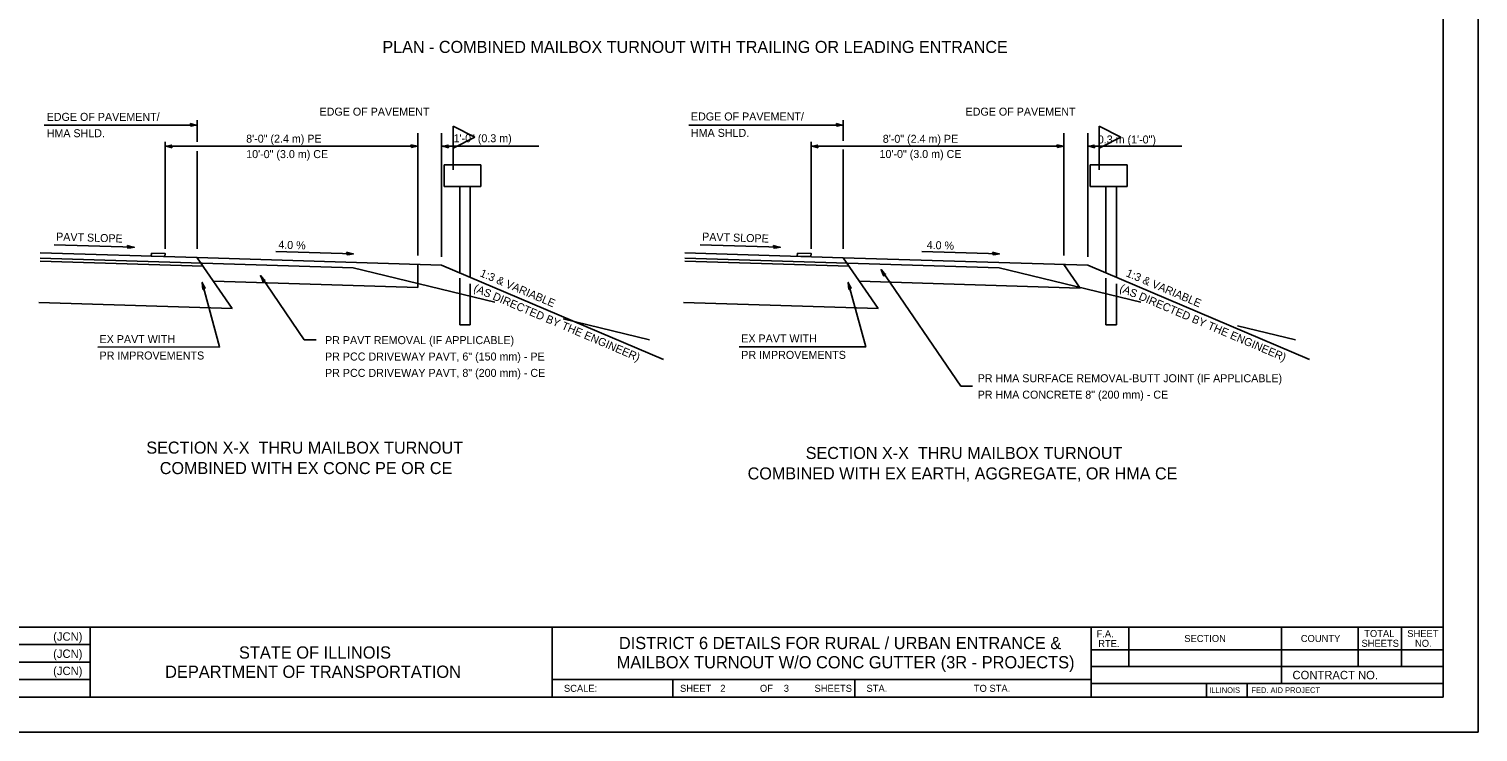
# Model space of a CAD drawing. Extents: x 69745 to 71785, y 66535 to 66975.
# Drawn here: x 70691.1 to 71105, y 66534.8 to 66735.9 of the extents above; entities that cross this region are included whole.
import ezdxf

# ---------------------------------------------------------------- set-up
doc = ezdxf.new("R2010")
doc.units = 0
for name, color, linetype in [('Alignment_PR_50 Scale Notation', 7, 'Continuous'), ('Design_PR_EOP', 7, 'Continuous'), ('Design_PR_PMK Symbols', 7, 'Continuous'), ('Design_PR_Roadway Dimensions', 7, 'Continuous'), ('Design_PR_Roadway Notes', 7, 'Continuous'), ('Design_PR_Sidewalk', 7, 'Continuous'), ('Level 48', 7, 'Continuous'), ('Sheets_50 Reference Boundary', 7, 'Continuous'), ('Sheets_General Details', 7, 'Continuous'), ('Sheets_Printer Plotting Border', 7, 'Continuous'), ('Topo_EOP', 7, 'Continuous'), ('Topo_Mailbox', 7, 'Continuous'), ('XSC_Exist Ground', 7, 'Continuous')]:
    doc.layers.add(name, color=color, linetype=linetype)

msp = doc.modelspace()

# ---------------------------------------------------------------- linework, layer by layer
at = {"layer": 'Design_PR_EOP'}
for p, q in [((70694.23, 66669.5), (70740.8, 66668.08)), ((70694.3, 66671.86), (70739.14, 66670.5)), ((70749.13, 66655.96), (70739.14, 66670.49)), ((70878.39, 66669.51), (70925.36, 66668.08)), ((70878.46, 66671.87), (70923.7, 66670.49)), ((70933.7, 66655.96), (70923.7, 66670.49)), ((70693.87, 66657.65), (70749.13, 66655.96)), ((70878.03, 66657.66), (70933.7, 66655.96))]:
    msp.add_line(p, q, dxfattribs=at)
at = {"layer": 'Design_PR_PMK Symbols'}
for points in [[(70726.03, 66671.82), (70729.94, 66671.7), (70729.91, 66670.78), (70726, 66670.9)], [(70910.59, 66671.82), (70914.5, 66671.7), (70914.47, 66670.78), (70910.56, 66670.9)]]:
    msp.add_lwpolyline(points, close=True, dxfattribs=at)
at = {"layer": 'Design_PR_Roadway Dimensions'}
for p, q in [((70802.15, 66671.07), (70802.15, 66706.05)), ((70986.71, 66671.07), (70986.71, 66706.05)), ((70993.53, 66670.69), (70993.53, 66706.05)), ((70729.94, 66673.01), (70729.94, 66703.57)), ((70802.15, 66702.34), (70729.94, 66702.34)), ((70836.73, 66702.34), (70808.96, 66702.34)), ((70914.5, 66673.01), (70914.5, 66703.57)), ((70986.71, 66702.34), (70914.5, 66702.34)), ((71020.44, 66702.34), (70993.53, 66702.34)), ((70761.58, 66672.23), (70783.76, 66671.56))]:
    msp.add_line(p, q, dxfattribs=at)
for points in [[(70731.94, 66701.92), (70731.77, 66702.3), (70731.71, 66702.67), (70730.94, 66702.51), (70729.94, 66702.34), (70731, 66702.14)], [(70800.15, 66702.75), (70800.31, 66702.37), (70800.38, 66702), (70801.15, 66702.16), (70802.15, 66702.34), (70801.08, 66702.53)], [(70810.96, 66701.92), (70810.8, 66702.3), (70810.74, 66702.67), (70809.96, 66702.51), (70808.96, 66702.34), (70810.03, 66702.14)], [(70916.5, 66701.92), (70916.34, 66702.3), (70916.27, 66702.67), (70915.5, 66702.51), (70914.5, 66702.34), (70915.57, 66702.14)], [(70984.71, 66702.75), (70984.88, 66702.37), (70984.94, 66702), (70985.71, 66702.16), (70986.71, 66702.34), (70985.65, 66702.53)], [(70995.53, 66701.92), (70995.36, 66702.3), (70995.3, 66702.67), (70994.53, 66702.51), (70993.53, 66702.34), (70994.59, 66702.14)], [(70781.77, 66672.04), (70781.93, 66671.65), (70781.98, 66671.28), (70782.76, 66671.41), (70783.76, 66671.56), (70782.7, 66671.78)]]:
    msp.add_lwpolyline(points, close=True, dxfattribs=at)
at = {"layer": 'Design_PR_Roadway Notes'}
for p, q in [((70739.14, 66708.42), (70695.42, 66708.42)), ((70739.14, 66703.58), (70739.14, 66709.81)), ((70808.96, 66670.69), (70808.96, 66706.05)), ((70923.7, 66708.42), (70879.58, 66708.42)), ((70923.7, 66703.9), (70923.7, 66709.81)), ((70739.14, 66673.01), (70739.14, 66700.96)), ((70923.7, 66673.01), (70923.7, 66701.38)), ((70698.28, 66674.16), (70721.14, 66673.47)), ((70882.84, 66674.16), (70905.7, 66673.47)), ((70946.14, 66672.23), (70968.32, 66671.56))]:
    msp.add_line(p, q, dxfattribs=at)
for points in [[(70737.14, 66708.83), (70737.3, 66708.45), (70737.36, 66708.08), (70738.14, 66708.24), (70739.14, 66708.42), (70738.07, 66708.61)], [(70921.7, 66708.83), (70921.86, 66708.45), (70921.92, 66708.08), (70922.7, 66708.24), (70923.7, 66708.42), (70922.63, 66708.61)], [(70719.15, 66673.95), (70719.3, 66673.56), (70719.35, 66673.19), (70720.13, 66673.32), (70721.14, 66673.47), (70720.08, 66673.69)], [(70903.71, 66673.95), (70903.86, 66673.56), (70903.92, 66673.19), (70904.69, 66673.32), (70905.7, 66673.47), (70904.64, 66673.69)], [(70966.34, 66672.04), (70966.49, 66671.65), (70966.54, 66671.28), (70967.32, 66671.41), (70968.32, 66671.56), (70967.26, 66671.78)], [(70757.99, 66663.48), (70758.22, 66663.83), (70758.49, 66664.09), (70757.92, 66664.64), (70757.21, 66665.36), (70757.65, 66664.37)], [(70935.29, 66665.2), (70935.52, 66665.55), (70935.79, 66665.81), (70935.22, 66666.35), (70934.51, 66667.08), (70934.95, 66666.09)], [(70740.7, 66661.36), (70741.03, 66661.62), (70741.37, 66661.78), (70741.01, 66662.48), (70740.58, 66663.4), (70740.67, 66662.32)], [(70925.26, 66661.36), (70925.59, 66661.62), (70925.93, 66661.78), (70925.57, 66662.48), (70925.14, 66663.4), (70925.23, 66662.32)]]:
    msp.add_lwpolyline(points, close=True, dxfattribs=at)
for points in [[(70773.08, 66647.02), (70769.73, 66647.02), (70757.21, 66665.36)], [(70960.64, 66633.71), (70957.29, 66633.71), (70934.51, 66667.08)], [(70710.75, 66644.94), (70745.54, 66644.97), (70740.58, 66663.4)], [(70893.97, 66645.01), (70930.11, 66644.97), (70925.14, 66663.4)]]:
    msp.add_lwpolyline(points, dxfattribs=at)
at = {"layer": 'Design_PR_Sidewalk'}
for p, q in [((70739.14, 66670.5), (70808.96, 66668.37)), ((70923.7, 66670.49), (70993.53, 66668.37)), ((70802.15, 66668.57), (70802.15, 66661.96)), ((70991.36, 66661.81), (70986.71, 66668.57)), ((70743.79, 66663.73), (70802.15, 66661.96)), ((70928.35, 66663.73), (70991.36, 66661.81))]:
    msp.add_line(p, q, dxfattribs=at)
at = {"layer": 'Level 48'}
msp.add_lwpolyline([(70425.03, 66974.85), (71105.03, 66974.85), (71105.03, 66534.85), (70425.03, 66534.85)], close=True, dxfattribs=at)
at = {"layer": 'Sheets_50 Reference Boundary'}
msp.add_lwpolyline([(70465.03, 66964.85), (71095.03, 66964.85), (71095.03, 66564.85), (70465.03, 66564.85)], close=True, dxfattribs=at)
at = {"layer": 'Sheets_General Details'}
for p, q in [((71105.03, 66534.85), (71105.03, 66974.85)), ((70465.03, 66564.85), (71095.03, 66564.85)), ((70708.52, 66564.85), (70708.52, 66544.85)), ((70840.52, 66564.85), (70840.52, 66544.85)), ((70994.52, 66564.85), (70994.52, 66544.85)), ((71005.32, 66564.85), (71005.32, 66553.55)), ((71048.92, 66564.85), (71048.92, 66548.75)), ((71070.76, 66564.85), (71070.76, 66553.55)), ((71083.18, 66564.85), (71083.18, 66553.55)), ((70524.52, 66559.85), (70708.52, 66559.85)), ((70994.52, 66558.35), (71095.03, 66558.35)), ((70524.52, 66554.85), (70708.52, 66554.85)), ((70994.52, 66553.55), (71095.03, 66553.55)), ((70524.52, 66549.85), (70708.52, 66549.85)), ((70840.52, 66549.85), (70994.52, 66549.85)), ((70875.03, 66549.85), (70875.03, 66544.85)), ((70927.03, 66549.85), (70927.03, 66544.85)), ((70994.52, 66548.75), (71095.03, 66548.75)), ((71027.46, 66548.75), (71027.46, 66544.85)), ((71039.06, 66548.75), (71039.06, 66544.85)), ((71105.03, 66534.85), (70425.03, 66534.85))]:
    msp.add_line(p, q, dxfattribs=at)
msp.add_lwpolyline([(70465.03, 66964.85), (71095.03, 66964.85), (71095.03, 66544.85), (70465.03, 66544.85)], close=True, dxfattribs=at)
at = {"layer": 'Sheets_Printer Plotting Border'}
msp.add_lwpolyline([(70425.03, 66534.85), (71105.03, 66534.85), (71105.03, 66974.85), (70425.03, 66974.85)], close=True, dxfattribs=at)
at = {"layer": 'Topo_EOP'}
for p, q in [((70694.26, 66670.33), (70783.68, 66667.61)), ((70878.42, 66670.34), (70968.24, 66667.61)), ((70783.68, 66667.61), (70824.15, 66657.74)), ((70968.24, 66667.61), (71008.71, 66657.74)), ((70843.72, 66652.98), (70868.33, 66646.98)), ((71036.31, 66651.02), (71052.89, 66646.98))]:
    msp.add_line(p, q, dxfattribs=at)
at = {"layer": 'Topo_Mailbox'}
for p, q in [((70812.23, 66695.58), (70812.23, 66708.08)), ((70812.23, 66708.08), (70818.48, 66704.95)), ((70996.79, 66695.58), (70996.79, 66708.08)), ((70996.79, 66708.08), (71003.04, 66704.95)), ((70818.48, 66704.95), (70812.23, 66701.83)), ((71003.04, 66704.95), (70996.79, 66701.83)), ((70809.65, 66690.88), (70809.65, 66697.02)), ((70820.2, 66697.02), (70809.65, 66697.02)), ((70820.2, 66690.88), (70820.2, 66697.02)), ((70994.21, 66690.88), (70994.21, 66697.02)), ((71004.77, 66697.02), (70994.21, 66697.02)), ((71004.77, 66690.88), (71004.77, 66697.02)), ((70820.2, 66690.88), (70809.65, 66690.88)), ((70814.15, 66666.16), (70814.15, 66690.88)), ((70817.15, 66664.88), (70817.15, 66690.88)), ((71004.77, 66690.88), (70994.21, 66690.88)), ((70998.71, 66666.16), (70998.71, 66690.88)), ((71001.71, 66664.88), (71001.71, 66690.88)), ((70814.15, 66651.29), (70814.15, 66664.59)), ((70998.71, 66651.29), (70998.71, 66664.59)), ((70817.15, 66651.29), (70817.15, 66663.05)), ((71001.71, 66651.29), (71001.71, 66663.05)), ((70817.15, 66651.29), (70814.15, 66651.29)), ((71001.71, 66651.29), (70998.71, 66651.29))]:
    msp.add_line(p, q, dxfattribs=at)
at = {"layer": 'XSC_Exist Ground'}
for p, q in [((70808.96, 66668.37), (70872.37, 66641.38)), ((70993.53, 66668.37), (71056.93, 66641.38))]:
    msp.add_line(p, q, dxfattribs=at)

# ---------------------------------------------------------------- texts
at = {"layer": 'Alignment_PR_50 Scale Notation'}
for s, p in [('PLAN - COMBINED MAILBOX TURNOUT WITH TRAILING OR LEADING ENTRANCE', (70792.03, 66729.03)), ('SECTION X-X  THRU MAILBOX TURNOUT', (70724.6, 66614.45)), ('COMBINED WITH EX CONC PE OR CE', (70728.44, 66608.6))]:
    msp.add_text(s, height=3.45, dxfattribs=at).set_placement(p)
at = {"layer": 'Design_PR_Roadway Dimensions'}
for s, p in [('8\'-0" (2.4 m) PE', (70753.12, 66703.37)), ('1\'-0" (0.3 m)', (70812.36, 66703.49)), (' 8\'-0" (2.4 m) PE', (70934.14, 66703.33)), ('0.3 m (1\'-0")', (70996.41, 66703.14)), ('10\'-0" (3.0 m) CE', (70753.12, 66698.96)), ('10\'-0" (3.0 m) CE', (70934.05, 66698.99))]:
    msp.add_text(s, height=2.286, dxfattribs=at).set_placement(p)
at = {"layer": 'Design_PR_Roadway Notes'}
for s, p in [('EDGE OF PAVEMENT/', (70696.13, 66709.61)), ('EDGE OF PAVEMENT', (70774.08, 66711.1)), ('EDGE OF PAVEMENT/', (70880.18, 66709.72)), ('EDGE OF PAVEMENT', (70958.64, 66711.1)), ('HMA SHLD.', (70696.13, 66704.93)), ('HMA SHLD.', (70880.18, 66705.03)), ('EX PAVT WITH', (70711.23, 66646.06)), ('PR PAVT REMOVAL (IF APPLICABLE)', (70775.65, 66645.77)), ('EX PAVT WITH', (70894.56, 66646.24)), ('PR IMPROVEMENTS', (70894.56, 66641.55)), ('PR IMPROVEMENTS', (70711.23, 66641.37)), ('PR PCC DRIVEWAY PAVT, 6" (150 mm) - PE', (70775.65, 66641.08)), ('PR PCC DRIVEWAY PAVT, 8" (200 mm) - CE', (70775.65, 66636.4)), ('PR HMA SURFACE REMOVAL-BUTT JOINT (IF APPLICABLE)', (70962.1, 66634.87)), ('PR HMA CONCRETE 8" (200 mm) - CE', (70962.1, 66630.18))]:
    msp.add_text(s, height=2.286, dxfattribs=at).set_placement(p)
for s, rotation, p in [('PAVT SLOPE', 358.2074, (70698.79, 66675.39)), ('PAVT SLOPE', 358.2074, (70883.36, 66675.39)), ('4.0 %', 358.2074, (70762.27, 66673.09)), ('4.0 %', 358.2074, (70947.5, 66673.01)), ('1:3 & VARIABLE', 336.8651, (70819.71, 66665.24)), ('1:3 & VARIABLE', 336.8651, (71004.28, 66665.24)), ('(AS DIRECTED BY THE ENGINEER)', 336.8651, (70817.87, 66660.94)), ('(AS DIRECTED BY THE ENGINEER)', 336.8651, (71002.44, 66660.94))]:
    msp.add_text(s, height=2.286, rotation=rotation, dxfattribs=at).set_placement(p)
at = {"layer": 'Sheets_General Details'}
for s, height, p in [('SECTION X-X  THRU MAILBOX TURNOUT', 3.45, (70912.97, 66612.92)), ('COMBINED WITH EX EARTH, AGGREGATE, OR HMA CE', 3.45, (70896.38, 66607.07)), ('(JCN)', 2.4, (70697.97, 66560.97)), ('DISTRICT 6 DETAILS FOR RURAL / URBAN ENTRANCE & ', 3.5, (70859.59, 66558.56)), ('F.A.  ', 2, (70996.06, 66561.95)), ('RTE.', 2, (70996.53, 66559.15)), ('SECTION', 2, (71021.12, 66560.6)), ('COUNTY', 2, (71054.41, 66560.6)), ('SHEETS', 2, (71071.74, 66559.22)), ('TOTAL', 2, (71072.53, 66562.02)), ('SHEET', 2, (71084.82, 66562.02)), ('NO.', 2, (71087.03, 66559.22)), ('(JCN)', 2.4, (70697.97, 66556.05)), ('STATE OF ILLINOIS', 3.5, (70751.06, 66555.85)), ('(JCN)', 2.4, (70697.97, 66551.14)), ('DEPARTMENT OF TRANSPORTATION', 3.5, (70729.96, 66550.35)), ('MAILBOX TURNOUT W/O CONC GUTTER (3R - PROJECTS)', 3.5, (70858.97, 66553.06)), ('CONTRACT NO.      ', 2.4, (71052.03, 66549.94)), ('SCALE:          ', 2, (70843.9, 66546.35)), ('SHEET', 2, (70877.07, 66546.35)), (' 2 ', 2, (70887.81, 66546.35)), ('OF', 2, (70899.89, 66546.35)), ('3  ', 2, (70906.7, 66546.35)), ('SHEETS', 2, (70915.48, 66546.35)), ('STA.', 2, (70930.33, 66546.35)), ('TO STA.', 2, (70961, 66546.35)), ('ILLINOIS', 1.6, (71028.25, 66546.04)), ('FED. AID PROJECT', 1.6, (71040.28, 66546.04))]:
    msp.add_text(s, height=height, dxfattribs=at).set_placement(p)

doc.saveas('drawing.dxf')
